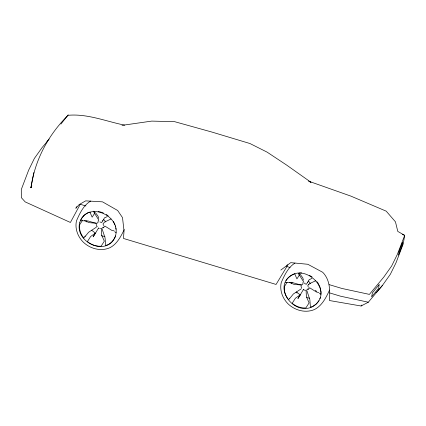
<?xml version="1.0" encoding="UTF-8"?>
<svg xmlns="http://www.w3.org/2000/svg" width="426" height="426" viewBox="0 0 426 426"><rect width="100%" height="100%" fill="white"/><g stroke="black" fill="none" stroke-linecap="round" stroke-linejoin="round"><path stroke-width="0.64" d="M280.846 270.057L290.718 262.65L307.828 264.28L322.722 272.294C330.155 279.85 330.113 290.681 329.442 300.527L361.088 305.996L368.325 302.215L382.489 285.345L390.36 274.269L396.084 262.608L403.241 243.826L404.7 235.354L397.804 231.424L395.461 221.845L386.222 211.168L350.822 196.093L308.339 181.071M320.991 292.699L320.842 294.382L319.409 293.386M124.674 125.159C105.989 121.383 87.389 113.54 68.085 115.297C48.394 134.712 34.719 160.203 31.013 187.706L31.694 185.89M33.883 172.498L30.88 187.797L31.806 185.363M382.479 285.383L376.93 291.964L375.865 292.667M76.818 206.594L75.812 208.271L79.156 204.571L85.69 200.864L102.517 201.849L117.688 210.508L122.512 217.638L124.03 230.951L123.471 238.459L276.069 284.44L286.884 266.543L287.262 264.674M304.819 282.933L304.649 283.647L306.438 284.254L307.769 282.118M124.291 229.561C120.862 236.382 117.065 244.093 109.908 247.719C100.85 251.739 90.056 248.736 83.134 242.005C77.74 236.499 74.747 228.56 76.462 220.897C79.673 213.538 83.475 205.215 90.727 201.024M329.554 290.047C326.209 297.38 322.173 305.533 314.681 309.425C305.628 313.451 294.829 310.447 287.907 303.711C282.518 298.211 279.52 290.266 281.235 282.608C284.366 275.452 288.035 267.336 294.952 263.103M98.481 228.086L95.594 232.995L90.631 236.51L87.399 241.59C91.148 244.732 96.18 246.569 101.09 246.244L104.317 241.164L101.633 235.045L101.292 228.336M102.671 220.956L104.599 217.686M303.578 289.249L300.373 294.707L295.404 298.221L292.172 303.301C295.926 306.443 300.953 308.28 305.863 307.955L309.095 302.875L306.406 296.757L306.065 290.042M307.45 282.662L309.372 279.392M95.062 233.645L93.15 236.835L95.355 233.379M299.84 295.356L297.928 298.546L300.128 295.09M82.575 220.194L79.587 224.891C79.002 229.603 80.812 234.502 83.863 238.075L85.189 235.988M102.996 220.412L101.665 222.542L99.876 221.935M115.718 235.908C113.827 240.259 110.504 244.38 105.637 245.482L105.073 237.9L102.208 229.236M287.017 282.427L284.36 286.602C283.78 291.309 285.585 296.214 288.636 299.787L289.632 298.221M319.83 298.658L320.49 297.614M98.502 227.974L99.301 228.453M303.275 289.685L305.415 290.41M46.711 142.114L49.144 139.02M60.923 124.072L68.235 114.796M114.077 230.871L111.671 230.301L104.817 226.041L104.194 227.021L103.188 227.244L101.958 228.357M286.027 280.548C301.608 257.959 337.333 291.821 312.428 306.768C292.119 316.545 270.478 282.997 294.792 273.79A71.834 24.942 87.9 0 0 296.933 278.897L299.132 275.436L298.722 273.535M318.85 292.577L316.443 292.007L309.59 287.747L308.972 288.727L307.961 288.95L306.731 290.063M319.015 300.692L316.268 304.063L312.593 306.512L310.41 307.189L309.846 299.611L306.981 290.947M85.035 236.643L88.581 232.292L96.303 227.228M289.813 298.354L293.354 294.004L301.075 288.94M47.744 140.905L42.265 147.369L34.41 158.365L28.67 170.107L21.3 189.49L21.337 197.648L25.203 201.913L70.407 222.468L80.248 204.272L85.967 205.992M361.088 305.996L361.935 305.005M87.836 212.76L84.162 215.21L81.414 218.581L80.599 220.615A68.639 34.66 6.2 0 0 88.006 220.95A65.886 35.992 31.6 0 0 96.1 223.171L96.91 223.341L98.134 222.228L98.145 221.014L98.768 220.034L94.599 213.346L94.194 211.445M107.171 216.589L105.078 217.729M311.944 278.3L309.851 279.44M111.095 218.953L104.615 222.021L103.017 223.89L103.571 225.61M315.868 280.665L309.388 283.732L307.79 285.596L308.349 287.316M308.557 284.392L309.143 284.115M88.384 212.59L90.019 212.084A71.834 24.942 87.9 0 0 92.154 217.185L94.354 213.73L93.816 211.195M100.637 228.703L100.216 228.65M122.012 125.361L151.699 121.101L174.671 121.682L211.962 132.076L249.955 143.53L267.139 152.157L286.533 165.011L311.033 182.323L309.84 181.843M299.34 273.029L301.709 272.944M96.191 223.267L89.135 222.638L84.54 220.583M301.608 285.037L293.913 284.344L289.318 282.294M98.14 211.493L101.138 212.132M101.356 235.754L104.956 236.521M306.731 297.593L309.729 298.232M368.325 302.215L340.438 296.166L329.687 292.923M286.884 266.543L290.069 267.501M329.16 284.621L341.822 288.434L369.395 294.393L383.762 277.113L391.638 266.016L397.357 254.381L404.7 235.354L402.24 234.385M309.351 275.313L312.04 276.9M101.739 212.26L103.443 213.064M114.637 231.68L116.069 232.676M301.677 288.28L300.985 286.011M315.309 290.319L316.646 291.352M308.445 281.059L310.538 283.673M296.432 291.927L300.394 295.058M296.027 292.209L297.06 293.024M106.276 214.411L108.257 215.977M103.672 219.347L105.76 221.967M91.659 230.216L95.616 233.347M316.955 281.682L318.126 283.146L320.182 287.545M307.961 288.95L308.472 289.6M103.188 227.244L103.694 227.889M300.202 274.307L302.811 277.906L303.44 280.148M95.424 212.601L98.039 216.2L98.667 218.437M113.353 221.435L114.892 224.736M298.967 273.151L299.372 275.052L303.546 281.74L302.923 282.72L302.913 283.94L301.683 285.053L300.873 284.877A65.886 35.992 31.6 0 1 292.779 282.656M96.212 224.305L97.08 226.696L96.878 226.366M320.288 288.114L321.039 292.14M291.043 282.486L291.262 283.631M115.409 225.833L115.622 226.983M115.835 228.134L116.053 229.284M86.27 220.774L86.489 221.925M292.779 282.656A68.639 34.66 6.2 0 1 285.372 282.326M79.625 222.905C74.619 243.337 108.949 257.517 115.707 235.173C120.712 214.741 86.377 200.561 79.625 222.905M379.113 284.68L378.693 288.216L371.621 296.853L372.425 292.838L379.113 284.68M402.511 242.527L401.984 246.079L398.475 255.126L399.13 251.196L402.511 242.527"/></g></svg>
